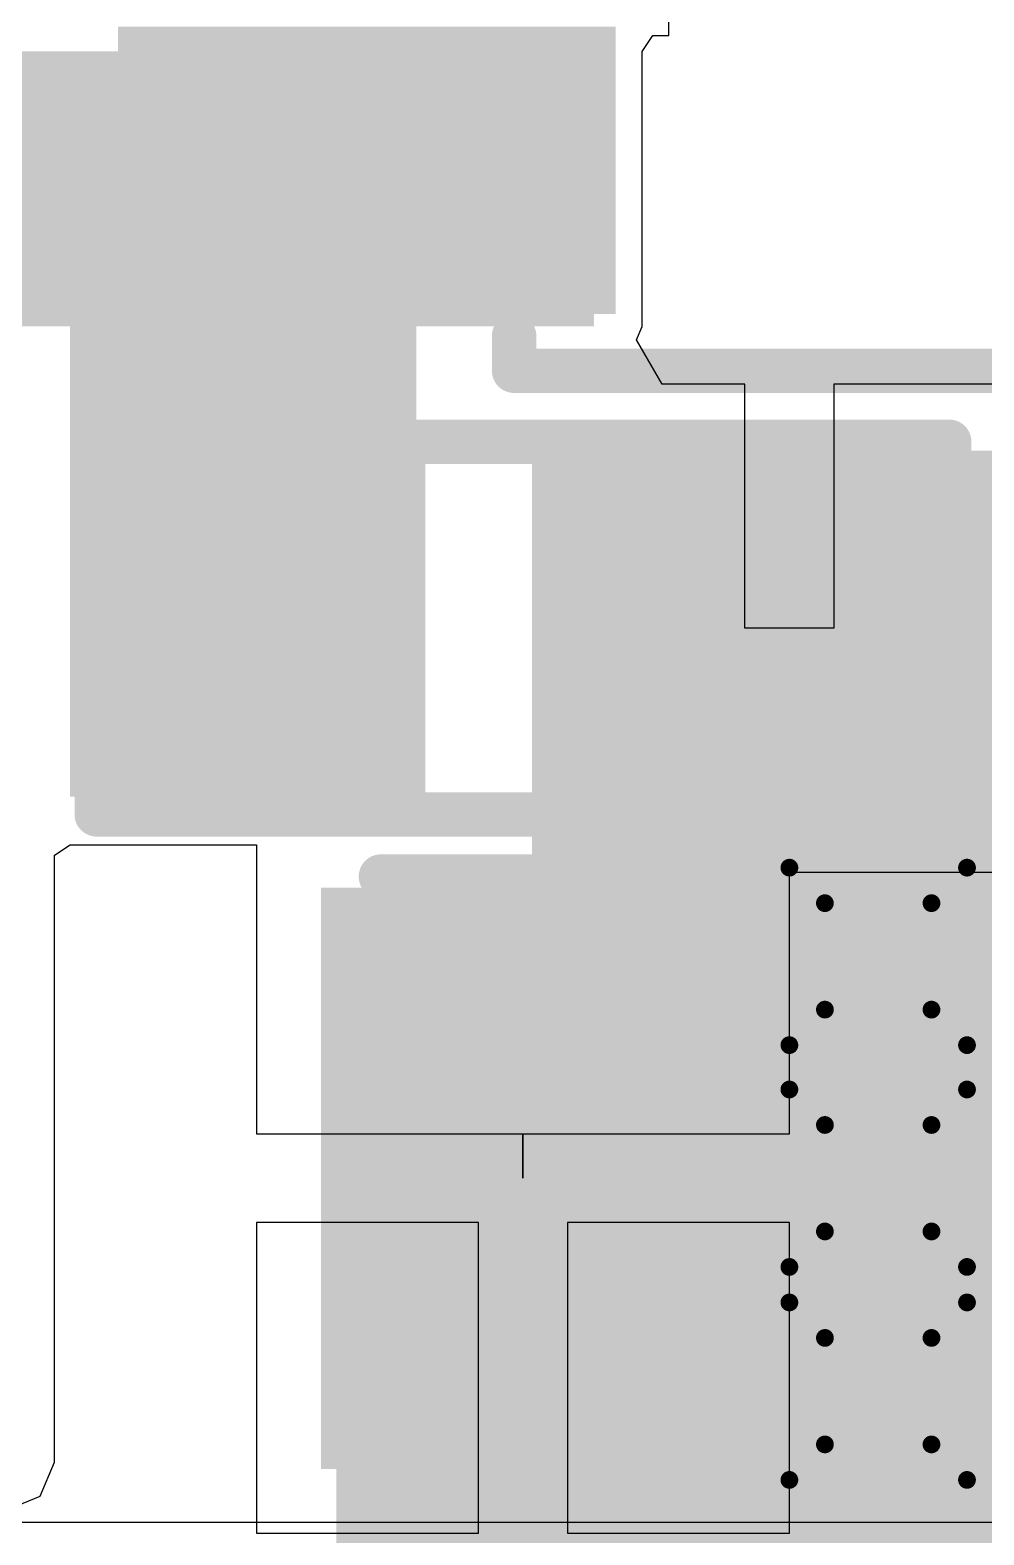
# Model space of a CAD drawing. Header units: inches. Extents: x -0.3 to 9.9, y -0.4 to 5.
# Drawn here: x 0.8945 to 1.0019, y 0.4068 to 0.5764 of the extents above; entities that cross this region are included whole.
import ezdxf

# ---------------------------------------------------------------- set-up
doc = ezdxf.new("R2010")
doc.units = ezdxf.units.IN
doc.header["$MEASUREMENT"] = 0
for name, color, linetype in [('Bottom Layer', 5, 'Continuous'), ('Bottom Solder', 6, 'Continuous'), ('Drill Drawing', 1, 'Continuous'), ('Top Layer', 1, 'Continuous'), ('Top Overlay', 2, 'Continuous'), ('Top Paste', 8, 'Continuous'), ('Top Solder', 216, 'Continuous'), ('Via Holes', 16, 'Continuous')]:
    doc.layers.add(name, color=color, linetype=linetype)

# ---------------------------------------------------------------- blocks, each defined once
blk = doc.blocks.new('C___0805_43')
at = {"layer": 'Top Layer'}
for points in [[(-0.06, 0.03), (-0.02, 0.03), (-0.02, -0.03), (-0.06, -0.03)], [(0.02, 0.03), (0.06, 0.03), (0.06, -0.03), (0.02, -0.03)]]:
    blk.add_hatch(color=1, dxfattribs=at).paths.add_polyline_path(points)
at = {"layer": 'Top Paste'}
for points in [[(-0.06, 0.03), (-0.02, 0.03), (-0.02, -0.03), (-0.06, -0.03)], [(0.02, 0.03), (0.06, 0.03), (0.06, -0.03), (0.02, -0.03)]]:
    blk.add_hatch(color=8, dxfattribs=at).paths.add_polyline_path(points)
at = {"layer": 'Top Solder'}
for points in [[(-0.06276, 0.03276), (-0.01724, 0.03276), (-0.01724, -0.03276), (-0.06276, -0.03276)], [(0.01724, 0.03276), (0.06276, 0.03276), (0.06276, -0.03276), (0.01724, -0.03276)]]:
    blk.add_hatch(color=216, dxfattribs=at).paths.add_polyline_path(points)
at = {"layer": 'Top Overlay'}
for points in [[(-0.024, 0.034, 0.005, 0.005, 0), (-0.064, 0.034, 0.005, 0.005, 0)], [(-0.064, 0.034, 0.005, 0.005, 0), (-0.064, -0.034, 0.005, 0.005, 0)], [(0.064, 0.034, 0.005, 0.005, 0), (0.024, 0.034, 0.005, 0.005, 0)], [(0.064, 0.034, 0.005, 0.005, 0), (0.064, -0.034, 0.005, 0.005, 0)], [(-0.024, -0.034, 0.005, 0.005, 0), (-0.064, -0.034, 0.005, 0.005, 0)], [(0.064, -0.034, 0.005, 0.005, 0), (0.024, -0.034, 0.005, 0.005, 0)]]:
    blk.add_lwpolyline(points, format="xyseb", dxfattribs=at)
for points in [[(-0.06525, 0.034, 0.0025, 0.0025, 1), (-0.06275, 0.034, 0.0025, 0.0025, 1)], [(-0.06525, 0.034, 0.0025, 0.0025, 1), (-0.06275, 0.034, 0.0025, 0.0025, 1)], [(-0.02525, 0.034, 0.0025, 0.0025, 1), (-0.02275, 0.034, 0.0025, 0.0025, 1)], [(0.02275, 0.034, 0.0025, 0.0025, 1), (0.02525, 0.034, 0.0025, 0.0025, 1)], [(0.06275, 0.034, 0.0025, 0.0025, 1), (0.06525, 0.034, 0.0025, 0.0025, 1)], [(0.06275, 0.034, 0.0025, 0.0025, 1), (0.06525, 0.034, 0.0025, 0.0025, 1)], [(-0.06525, -0.034, 0.0025, 0.0025, 1), (-0.06275, -0.034, 0.0025, 0.0025, 1)], [(-0.06525, -0.034, 0.0025, 0.0025, 1), (-0.06275, -0.034, 0.0025, 0.0025, 1)], [(-0.02525, -0.034, 0.0025, 0.0025, 1), (-0.02275, -0.034, 0.0025, 0.0025, 1)], [(0.02275, -0.034, 0.0025, 0.0025, 1), (0.02525, -0.034, 0.0025, 0.0025, 1)], [(0.06275, -0.034, 0.0025, 0.0025, 1), (0.06525, -0.034, 0.0025, 0.0025, 1)], [(0.06275, -0.034, 0.0025, 0.0025, 1), (0.06525, -0.034, 0.0025, 0.0025, 1)]]:
    blk.add_lwpolyline(points, format="xyseb", close=True, dxfattribs=at)
blk = doc.blocks.new('SOT_23_6_57')
at = {"layer": 'Top Layer'}
for points in [[(-0.07559, 0.04961), (-0.02756, 0.04961), (-0.02756, 0.0252), (-0.07559, 0.0252)], [(0.02756, 0.04961), (0.07559, 0.04961), (0.07559, 0.0252), (0.02756, 0.0252)], [(-0.07559, 0.0122), (-0.02756, 0.0122), (-0.02756, -0.0122), (-0.07559, -0.0122)], [(0.02756, 0.0122), (0.07559, 0.0122), (0.07559, -0.0122), (0.02756, -0.0122)], [(-0.07559, -0.0252), (-0.02756, -0.0252), (-0.02756, -0.04961), (-0.07559, -0.04961)], [(0.02756, -0.0252), (0.07559, -0.0252), (0.07559, -0.04961), (0.02756, -0.04961)]]:
    blk.add_hatch(color=1, dxfattribs=at).paths.add_polyline_path(points)
at = {"layer": 'Top Paste'}
for points in [[(-0.07559, 0.04961), (-0.02756, 0.04961), (-0.02756, 0.0252), (-0.07559, 0.0252)], [(0.02756, 0.04961), (0.07559, 0.04961), (0.07559, 0.0252), (0.02756, 0.0252)], [(-0.07559, 0.0122), (-0.02756, 0.0122), (-0.02756, -0.0122), (-0.07559, -0.0122)], [(0.02756, 0.0122), (0.07559, 0.0122), (0.07559, -0.0122), (0.02756, -0.0122)], [(-0.07559, -0.0252), (-0.02756, -0.0252), (-0.02756, -0.04961), (-0.07559, -0.04961)], [(0.02756, -0.0252), (0.07559, -0.0252), (0.07559, -0.04961), (0.02756, -0.04961)]]:
    blk.add_hatch(color=8, dxfattribs=at).paths.add_polyline_path(points)
at = {"layer": 'Top Solder'}
for points in [[(-0.07959, 0.05361), (-0.02356, 0.05361), (-0.02356, 0.0212), (-0.07959, 0.0212)], [(0.02356, 0.05361), (0.07959, 0.05361), (0.07959, 0.0212), (0.02356, 0.0212)], [(-0.07959, 0.0162), (-0.02356, 0.0162), (-0.02356, -0.0162), (-0.07959, -0.0162)], [(0.02356, 0.0162), (0.07959, 0.0162), (0.07959, -0.0162), (0.02356, -0.0162)], [(-0.07959, -0.0212), (-0.02356, -0.0212), (-0.02356, -0.05361), (-0.07959, -0.05361)], [(0.02356, -0.0212), (0.07959, -0.0212), (0.07959, -0.05361), (0.02356, -0.05361)]]:
    blk.add_hatch(color=216, dxfattribs=at).paths.add_polyline_path(points)
at = {"layer": 'Top Overlay'}
for points in [[(-0.035, 0.06, 0.005, 0.005, 0), (0.034, 0.06, 0.005, 0.005, 0)], [(-0.035, 0.05606, 0.005, 0.005, 0), (-0.035, 0.06, 0.005, 0.005, 0)], [(0.034, 0.05606, 0.005, 0.005, 0), (0.034, 0.06, 0.005, 0.005, 0)], [(-0.086, 0.043, 0.005, 0.005, 0), (-0.081, 0.038, 0.005, 0.005, 0)], [(-0.086, 0.033, 0.005, 0.005, 0), (-0.086, 0.043, 0.005, 0.005, 0)], [(-0.086, 0.033, 0.005, 0.005, 0), (-0.081, 0.038, 0.005, 0.005, 0)], [(-0.035, -0.06, 0.005, 0.005, 0), (-0.035, -0.05606, 0.005, 0.005, 0)], [(0.034, -0.06, 0.005, 0.005, 0), (0.034, -0.05606, 0.005, 0.005, 0)], [(-0.035, -0.06, 0.005, 0.005, 0), (0.034, -0.06, 0.005, 0.005, 0)]]:
    blk.add_lwpolyline(points, format="xyseb", dxfattribs=at)
for points in [[(-0.03625, 0.06, 0.0025, 0.0025, 1), (-0.03375, 0.06, 0.0025, 0.0025, 1)], [(-0.03625, 0.06, 0.0025, 0.0025, 1), (-0.03375, 0.06, 0.0025, 0.0025, 1)], [(0.03275, 0.06, 0.0025, 0.0025, 1), (0.03525, 0.06, 0.0025, 0.0025, 1)], [(0.03275, 0.06, 0.0025, 0.0025, 1), (0.03525, 0.06, 0.0025, 0.0025, 1)], [(-0.03625, 0.05606, 0.0025, 0.0025, 1), (-0.03375, 0.05606, 0.0025, 0.0025, 1)], [(0.03275, 0.05606, 0.0025, 0.0025, 1), (0.03525, 0.05606, 0.0025, 0.0025, 1)], [(-0.08725, 0.043, 0.0025, 0.0025, 1), (-0.08475, 0.043, 0.0025, 0.0025, 1)], [(-0.08725, 0.043, 0.0025, 0.0025, 1), (-0.08475, 0.043, 0.0025, 0.0025, 1)], [(-0.08225, 0.038, 0.0025, 0.0025, 1), (-0.07975, 0.038, 0.0025, 0.0025, 1)], [(-0.08225, 0.038, 0.0025, 0.0025, 1), (-0.07975, 0.038, 0.0025, 0.0025, 1)], [(-0.08725, 0.033, 0.0025, 0.0025, 1), (-0.08475, 0.033, 0.0025, 0.0025, 1)], [(-0.08725, 0.033, 0.0025, 0.0025, 1), (-0.08475, 0.033, 0.0025, 0.0025, 1)], [(-0.03625, -0.05606, 0.0025, 0.0025, 1), (-0.03375, -0.05606, 0.0025, 0.0025, 1)], [(0.03275, -0.05606, 0.0025, 0.0025, 1), (0.03525, -0.05606, 0.0025, 0.0025, 1)], [(-0.03625, -0.06, 0.0025, 0.0025, 1), (-0.03375, -0.06, 0.0025, 0.0025, 1)], [(-0.03625, -0.06, 0.0025, 0.0025, 1), (-0.03375, -0.06, 0.0025, 0.0025, 1)], [(0.03275, -0.06, 0.0025, 0.0025, 1), (0.03525, -0.06, 0.0025, 0.0025, 1)], [(0.03275, -0.06, 0.0025, 0.0025, 1), (0.03525, -0.06, 0.0025, 0.0025, 1)]]:
    blk.add_lwpolyline(points, format="xyseb", close=True, dxfattribs=at)
blk = doc.blocks.new('R___0603_99')
at = {"layer": 'Top Layer'}
for points in [[(-0.015, 0.0175), (-0.015, -0.0175), (-0.045, -0.0175), (-0.045, 0.0175)], [(0.045, 0.0175), (0.045, -0.0175), (0.015, -0.0175), (0.015, 0.0175)]]:
    blk.add_hatch(color=1, dxfattribs=at).paths.add_polyline_path(points)
at = {"layer": 'Top Paste'}
for points in [[(-0.015, 0.0175), (-0.015, -0.0175), (-0.045, -0.0175), (-0.045, 0.0175)], [(0.045, 0.0175), (0.045, -0.0175), (0.015, -0.0175), (0.015, 0.0175)]]:
    blk.add_hatch(color=8, dxfattribs=at).paths.add_polyline_path(points)
at = {"layer": 'Top Solder'}
for points in [[(-0.011, 0.0215), (-0.011, -0.0215), (-0.049, -0.0215), (-0.049, 0.0215)], [(0.049, 0.0215), (0.049, -0.0215), (0.011, -0.0215), (0.011, 0.0215)]]:
    blk.add_hatch(color=216, dxfattribs=at).paths.add_polyline_path(points)
at = {"layer": 'Top Overlay'}
for points in [[(0.048, 0.021, 0.005, 0.005, 0), (-0.048, 0.021, 0.005, 0.005, 0)], [(-0.048, 0.021, 0.005, 0.005, 0), (-0.048, -0.021, 0.005, 0.005, 0)], [(0.048, 0.021, 0.005, 0.005, 0), (0.048, -0.021, 0.005, 0.005, 0)], [(0.048, -0.021, 0.005, 0.005, 0), (-0.048, -0.021, 0.005, 0.005, 0)]]:
    blk.add_lwpolyline(points, format="xyseb", dxfattribs=at)
for points in [[(-0.04925, 0.021, 0.0025, 0.0025, 1), (-0.04675, 0.021, 0.0025, 0.0025, 1)], [(-0.04925, 0.021, 0.0025, 0.0025, 1), (-0.04675, 0.021, 0.0025, 0.0025, 1)], [(0.04675, 0.021, 0.0025, 0.0025, 1), (0.04925, 0.021, 0.0025, 0.0025, 1)], [(0.04675, 0.021, 0.0025, 0.0025, 1), (0.04925, 0.021, 0.0025, 0.0025, 1)], [(-0.04925, -0.021, 0.0025, 0.0025, 1), (-0.04675, -0.021, 0.0025, 0.0025, 1)], [(-0.04925, -0.021, 0.0025, 0.0025, 1), (-0.04675, -0.021, 0.0025, 0.0025, 1)], [(0.04675, -0.021, 0.0025, 0.0025, 1), (0.04925, -0.021, 0.0025, 0.0025, 1)], [(0.04675, -0.021, 0.0025, 0.0025, 1), (0.04925, -0.021, 0.0025, 0.0025, 1)]]:
    blk.add_lwpolyline(points, format="xyseb", close=True, dxfattribs=at)

msp = doc.modelspace()

# ---------------------------------------------------------------- hatches: boundary and pattern name
at = {"layer": 'Bottom Layer'}
h = msp.add_hatch(color=5, dxfattribs=at)
edge = h.paths.add_edge_path()
edge.add_arc((0.99, 0.472), 0.01181, 0, 360)
h = msp.add_hatch(color=5, dxfattribs=at)
edge = h.paths.add_edge_path()
edge.add_arc((0.99, 0.447), 0.01181, 0, 360)
h = msp.add_hatch(color=5, dxfattribs=at)
edge = h.paths.add_edge_path()
edge.add_arc((0.99, 0.423), 0.01181, 0, 360)
at = {"layer": 'Bottom Solder'}
h = msp.add_hatch(color=6, dxfattribs=at)
edge = h.paths.add_edge_path()
edge.add_arc((0.99, 0.472), 0.00591, 0, 360)
h = msp.add_hatch(color=6, dxfattribs=at)
edge = h.paths.add_edge_path()
edge.add_arc((0.99, 0.447), 0.00591, 0, 360)
h = msp.add_hatch(color=6, dxfattribs=at)
edge = h.paths.add_edge_path()
edge.add_arc((0.99, 0.423), 0.00591, 0, 360)
at = {"layer": 'Top Layer'}
for points in [[(0.852, 0.543), (0.958, 0.543), (0.958, 0.574), (0.852, 0.574)], [(0.938, 0.49), (0.938, 0.574), (0.899, 0.574), (0.899, 0.49)], [(0.951, 0.409), (1.042, 0.409), (1.042, 0.529), (0.951, 0.529)], [(0.929, 0.479), (0.929, 0.332), (1.04195, 0.332), (1.04195, 0.479)]]:
    msp.add_hatch(color=1, dxfattribs=at).paths.add_polyline_path(points)
h = msp.add_hatch(color=1, dxfattribs=at)
edge = h.paths.add_edge_path()
edge.add_arc((0.99, 0.472), 0.01181, 0, 360)
h = msp.add_hatch(color=1, dxfattribs=at)
edge = h.paths.add_edge_path()
edge.add_arc((0.99, 0.447), 0.01181, 0, 360)
h = msp.add_hatch(color=1, dxfattribs=at)
edge = h.paths.add_edge_path()
edge.add_arc((0.99, 0.423), 0.01181, 0, 360)
at = {"layer": 'Top Solder'}
h = msp.add_hatch(color=216, dxfattribs=at)
edge = h.paths.add_edge_path()
edge.add_arc((0.99, 0.472), 0.00591, 0, 360)
h = msp.add_hatch(color=216, dxfattribs=at)
edge = h.paths.add_edge_path()
edge.add_arc((0.99, 0.447), 0.00591, 0, 360)
h = msp.add_hatch(color=216, dxfattribs=at)
edge = h.paths.add_edge_path()
edge.add_arc((0.99, 0.423), 0.00591, 0, 360)
at = {"layer": 'Via Holes'}
h = msp.add_hatch(color=7, dxfattribs=at)
edge = h.paths.add_edge_path()
edge.add_arc((0.99, 0.472), 0.00591, 0, 360)
h = msp.add_hatch(color=7, dxfattribs=at)
edge = h.paths.add_edge_path()
edge.add_arc((0.99, 0.447), 0.00591, 0, 360)
h = msp.add_hatch(color=7, dxfattribs=at)
edge = h.paths.add_edge_path()
edge.add_arc((0.99, 0.423), 0.00591, 0, 360)

# ---------------------------------------------------------------- linework, layer by layer
at = {"layer": 'Bottom Layer'}
msp.add_line((1.02541, 0.40821), (0.88661, 0.40821), dxfattribs=at)
at = {"layer": 'Drill Drawing'}
for points in [[(0.98, 0.482, 0.002, 0.002, 0), (1, 0.482, 0.002, 0.002, 0)], [(0.98, 0.462, 0.002, 0.002, 0), (0.98, 0.482, 0.002, 0.002, 0)], [(1, 0.462, 0.002, 0.002, 0), (1, 0.482, 0.002, 0.002, 0)], [(0.984, 0.478, 0.002, 0.002, 0), (0.996, 0.478, 0.002, 0.002, 0)], [(0.984, 0.466, 0.002, 0.002, 0), (0.984, 0.478, 0.002, 0.002, 0)], [(0.996, 0.466, 0.002, 0.002, 0), (0.996, 0.478, 0.002, 0.002, 0)], [(0.984, 0.466, 0.002, 0.002, 0), (0.996, 0.466, 0.002, 0.002, 0)], [(0.98, 0.462, 0.002, 0.002, 0), (1, 0.462, 0.002, 0.002, 0)], [(0.98, 0.457, 0.002, 0.002, 0), (1, 0.457, 0.002, 0.002, 0)], [(0.98, 0.437, 0.002, 0.002, 0), (0.98, 0.457, 0.002, 0.002, 0)], [(1, 0.437, 0.002, 0.002, 0), (1, 0.457, 0.002, 0.002, 0)], [(0.984, 0.453, 0.002, 0.002, 0), (0.996, 0.453, 0.002, 0.002, 0)], [(0.984, 0.441, 0.002, 0.002, 0), (0.984, 0.453, 0.002, 0.002, 0)], [(0.996, 0.441, 0.002, 0.002, 0), (0.996, 0.453, 0.002, 0.002, 0)], [(0.984, 0.441, 0.002, 0.002, 0), (0.996, 0.441, 0.002, 0.002, 0)], [(0.98, 0.437, 0.002, 0.002, 0), (1, 0.437, 0.002, 0.002, 0)], [(0.98, 0.433, 0.002, 0.002, 0), (1, 0.433, 0.002, 0.002, 0)], [(0.98, 0.413, 0.002, 0.002, 0), (0.98, 0.433, 0.002, 0.002, 0)], [(1, 0.413, 0.002, 0.002, 0), (1, 0.433, 0.002, 0.002, 0)], [(0.984, 0.429, 0.002, 0.002, 0), (0.996, 0.429, 0.002, 0.002, 0)], [(0.984, 0.417, 0.002, 0.002, 0), (0.984, 0.429, 0.002, 0.002, 0)], [(0.996, 0.417, 0.002, 0.002, 0), (0.996, 0.429, 0.002, 0.002, 0)], [(0.984, 0.417, 0.002, 0.002, 0), (0.996, 0.417, 0.002, 0.002, 0)], [(0.98, 0.413, 0.002, 0.002, 0), (1, 0.413, 0.002, 0.002, 0)]]:
    msp.add_lwpolyline(points, format="xyseb", dxfattribs=at)
for points in [[(0.9795, 0.482, 0.001, 0.001, 1), (0.9805, 0.482, 0.001, 0.001, 1)], [(0.9795, 0.482, 0.001, 0.001, 1), (0.9805, 0.482, 0.001, 0.001, 1)], [(0.9995, 0.482, 0.001, 0.001, 1), (1.0005, 0.482, 0.001, 0.001, 1)], [(0.9995, 0.482, 0.001, 0.001, 1), (1.0005, 0.482, 0.001, 0.001, 1)], [(0.9835, 0.478, 0.001, 0.001, 1), (0.9845, 0.478, 0.001, 0.001, 1)], [(0.9835, 0.478, 0.001, 0.001, 1), (0.9845, 0.478, 0.001, 0.001, 1)], [(0.9955, 0.478, 0.001, 0.001, 1), (0.9965, 0.478, 0.001, 0.001, 1)], [(0.9955, 0.478, 0.001, 0.001, 1), (0.9965, 0.478, 0.001, 0.001, 1)], [(0.9835, 0.466, 0.001, 0.001, 1), (0.9845, 0.466, 0.001, 0.001, 1)], [(0.9835, 0.466, 0.001, 0.001, 1), (0.9845, 0.466, 0.001, 0.001, 1)], [(0.9955, 0.466, 0.001, 0.001, 1), (0.9965, 0.466, 0.001, 0.001, 1)], [(0.9955, 0.466, 0.001, 0.001, 1), (0.9965, 0.466, 0.001, 0.001, 1)], [(0.9795, 0.462, 0.001, 0.001, 1), (0.9805, 0.462, 0.001, 0.001, 1)], [(0.9795, 0.462, 0.001, 0.001, 1), (0.9805, 0.462, 0.001, 0.001, 1)], [(0.9995, 0.462, 0.001, 0.001, 1), (1.0005, 0.462, 0.001, 0.001, 1)], [(0.9995, 0.462, 0.001, 0.001, 1), (1.0005, 0.462, 0.001, 0.001, 1)], [(0.9795, 0.457, 0.001, 0.001, 1), (0.9805, 0.457, 0.001, 0.001, 1)], [(0.9795, 0.457, 0.001, 0.001, 1), (0.9805, 0.457, 0.001, 0.001, 1)], [(0.9995, 0.457, 0.001, 0.001, 1), (1.0005, 0.457, 0.001, 0.001, 1)], [(0.9995, 0.457, 0.001, 0.001, 1), (1.0005, 0.457, 0.001, 0.001, 1)], [(0.9835, 0.453, 0.001, 0.001, 1), (0.9845, 0.453, 0.001, 0.001, 1)], [(0.9835, 0.453, 0.001, 0.001, 1), (0.9845, 0.453, 0.001, 0.001, 1)], [(0.9955, 0.453, 0.001, 0.001, 1), (0.9965, 0.453, 0.001, 0.001, 1)], [(0.9955, 0.453, 0.001, 0.001, 1), (0.9965, 0.453, 0.001, 0.001, 1)], [(0.9835, 0.441, 0.001, 0.001, 1), (0.9845, 0.441, 0.001, 0.001, 1)], [(0.9835, 0.441, 0.001, 0.001, 1), (0.9845, 0.441, 0.001, 0.001, 1)], [(0.9955, 0.441, 0.001, 0.001, 1), (0.9965, 0.441, 0.001, 0.001, 1)], [(0.9955, 0.441, 0.001, 0.001, 1), (0.9965, 0.441, 0.001, 0.001, 1)], [(0.9795, 0.437, 0.001, 0.001, 1), (0.9805, 0.437, 0.001, 0.001, 1)], [(0.9795, 0.437, 0.001, 0.001, 1), (0.9805, 0.437, 0.001, 0.001, 1)], [(0.9995, 0.437, 0.001, 0.001, 1), (1.0005, 0.437, 0.001, 0.001, 1)], [(0.9995, 0.437, 0.001, 0.001, 1), (1.0005, 0.437, 0.001, 0.001, 1)], [(0.9795, 0.433, 0.001, 0.001, 1), (0.9805, 0.433, 0.001, 0.001, 1)], [(0.9795, 0.433, 0.001, 0.001, 1), (0.9805, 0.433, 0.001, 0.001, 1)], [(0.9995, 0.433, 0.001, 0.001, 1), (1.0005, 0.433, 0.001, 0.001, 1)], [(0.9995, 0.433, 0.001, 0.001, 1), (1.0005, 0.433, 0.001, 0.001, 1)], [(0.9835, 0.429, 0.001, 0.001, 1), (0.9845, 0.429, 0.001, 0.001, 1)], [(0.9835, 0.429, 0.001, 0.001, 1), (0.9845, 0.429, 0.001, 0.001, 1)], [(0.9955, 0.429, 0.001, 0.001, 1), (0.9965, 0.429, 0.001, 0.001, 1)], [(0.9955, 0.429, 0.001, 0.001, 1), (0.9965, 0.429, 0.001, 0.001, 1)], [(0.9835, 0.417, 0.001, 0.001, 1), (0.9845, 0.417, 0.001, 0.001, 1)], [(0.9835, 0.417, 0.001, 0.001, 1), (0.9845, 0.417, 0.001, 0.001, 1)], [(0.9955, 0.417, 0.001, 0.001, 1), (0.9965, 0.417, 0.001, 0.001, 1)], [(0.9955, 0.417, 0.001, 0.001, 1), (0.9965, 0.417, 0.001, 0.001, 1)], [(0.9795, 0.413, 0.001, 0.001, 1), (0.9805, 0.413, 0.001, 0.001, 1)], [(0.9795, 0.413, 0.001, 0.001, 1), (0.9805, 0.413, 0.001, 0.001, 1)], [(0.9995, 0.413, 0.001, 0.001, 1), (1.0005, 0.413, 0.001, 0.001, 1)], [(0.9995, 0.413, 0.001, 0.001, 1), (1.0005, 0.413, 0.001, 0.001, 1)]]:
    msp.add_lwpolyline(points, format="xyseb", close=True, dxfattribs=at)
at = {"layer": 'Top Layer'}
for p, q in [((0.96644, 0.5758), (0.96644, 0.593)), ((0.96341, 0.574), (0.96461, 0.5758)), ((0.96461, 0.5758), (0.96644, 0.5758)), ((0.96341, 0.543), (0.96341, 0.574)), ((0.96279, 0.5415), (0.96341, 0.543)), ((0.96569, 0.5365), (0.96279, 0.5415)), ((0.975, 0.5365), (0.96569, 0.5365)), ((0.975, 0.509), (0.975, 0.5365)), ((1.018, 0.5365), (0.985, 0.5365)), ((0.985, 0.5365), (0.985, 0.509)), ((0.985, 0.509), (0.975, 0.509)), ((0.89723, 0.48341), (0.899, 0.48459)), ((0.89723, 0.415), (0.89723, 0.48341)), ((0.899, 0.48459), (0.92, 0.48459)), ((0.92, 0.48459), (0.92, 0.452)), ((0.98, 0.452), (0.98, 0.4815)), ((0.98, 0.4815), (1.018, 0.4815)), ((0.92, 0.452), (0.95, 0.452)), ((0.95, 0.452), (0.95, 0.447)), ((0.95, 0.447), (0.95, 0.452)), ((0.95, 0.452), (0.98, 0.452)), ((0.95, 0.447), (0.95, 0.447)), ((0.945, 0.442), (0.92, 0.442)), ((0.92, 0.442), (0.92, 0.407)), ((0.945, 0.407), (0.945, 0.442)), ((0.98, 0.442), (0.955, 0.442)), ((0.955, 0.442), (0.955, 0.407)), ((0.98, 0.407), (0.98, 0.442)), ((0.89565, 0.41117), (0.89723, 0.415)), ((0.89182, 0.40959), (0.89565, 0.41117)), ((0.92, 0.407), (0.945, 0.407)), ((0.955, 0.407), (0.98, 0.407))]:
    msp.add_line(p, q, dxfattribs=at)
msp.add_lwpolyline([(0.98, 0.509, 0.03, 0.03, 0), (1.023, 0.509, 0.03, 0.03, 0)], format="xyseb", dxfattribs=at)
msp.add_lwpolyline([(0.9725, 0.509, 0.015, 0.015, 1), (0.9875, 0.509, 0.015, 0.015, 1)], format="xyseb", close=True, dxfattribs=at)
at = {"layer": 'Top Overlay'}
msp.add_lwpolyline([(0.989, 0.484, 0.01, 0.01, 0), (1.012, 0.461, 0.01, 0.01, 0)], format="xyseb", dxfattribs=at)
msp.add_lwpolyline([(0.9865, 0.484, 0.005, 0.005, 1), (0.9915, 0.484, 0.005, 0.005, 1)], format="xyseb", close=True, dxfattribs=at)

# ---------------------------------------------------------------- block references
msp.add_blockref('SOT_23_6_57', (0.984, 0.598))
at = {"rotation": 180}
for name, p in [('R___0603_99', (0.95, 0.509)), ('C___0805_43', (0.91, 0.447))]:
    msp.add_blockref(name, p, dxfattribs=at)

doc.saveas('drawing.dxf')
